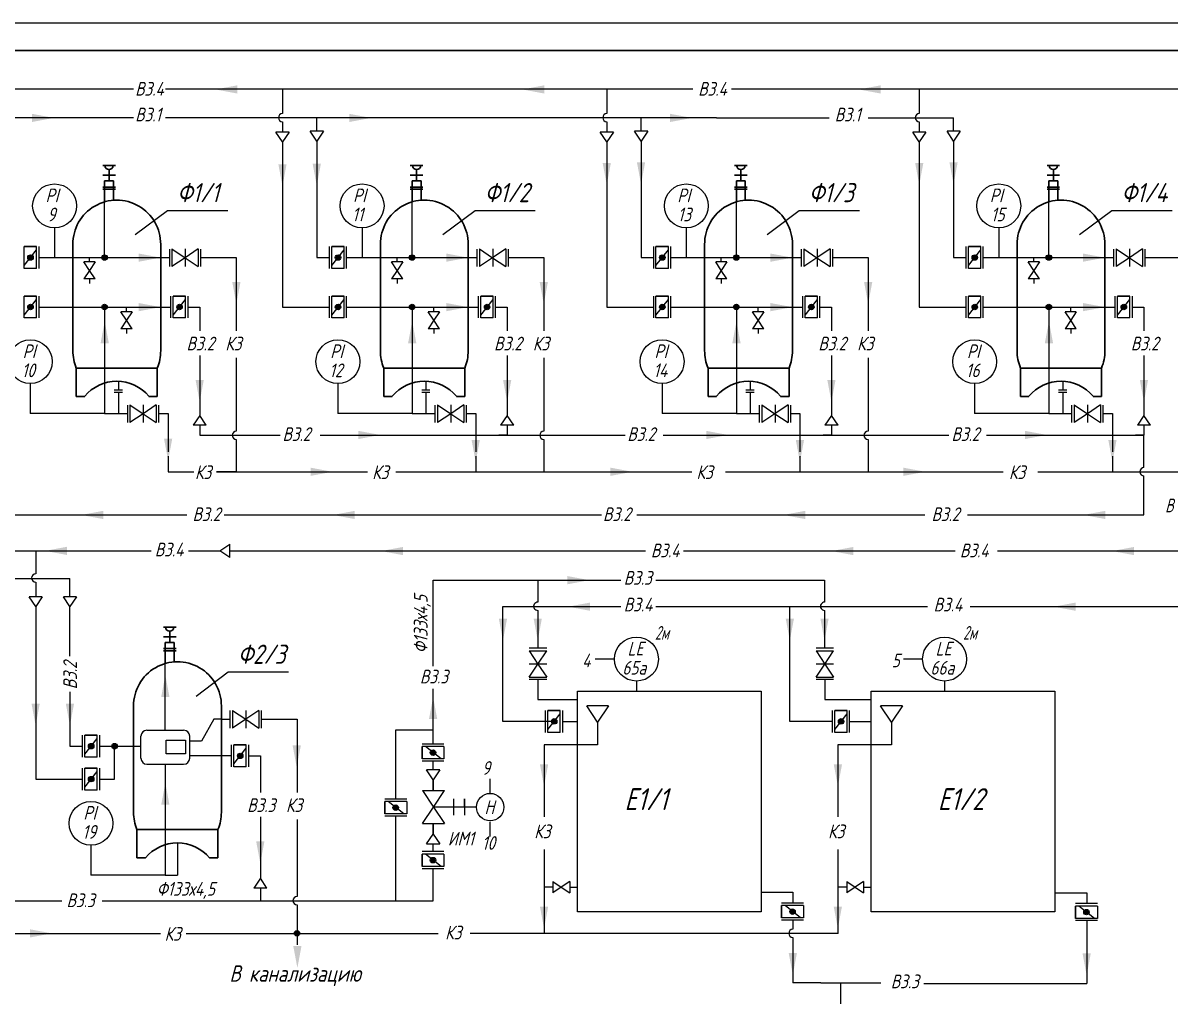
# Model space of a CAD drawing. Header units: millimetres. Extents: x 2 to 738, y -2285 to 308.
# Drawn here: x 174.3 to 383.4, y 130.1 to 307.5 of the extents above; entities that cross this region are included whole.
import ezdxf

# ---------------------------------------------------------------- set-up
doc = ezdxf.new("R2010")
doc.units = ezdxf.units.MM
doc.layers.add('MAIN', color=7, linetype='Continuous', lineweight=50)
doc.layers.add('тонкие', color=7, linetype='Continuous', lineweight=20)
doc.styles.add('GOST тип А', font='GOST_A.TTF', dxfattribs={"oblique": 15})
doc.styles.get("Standard").update_dxf_attribs({"font": 'GOST_A.TTF', "oblique": 15})

msp = doc.modelspace()

# ---------------------------------------------------------------- hatches: boundary and pattern name
at = {"lineweight": -3}
h = msp.add_hatch(color=7, dxfattribs=at)
edge = h.paths.add_edge_path()
edge.add_arc((175.71, 264.74), 0.5, 0, 360)
h = msp.add_hatch(color=7, dxfattribs=at)
edge = h.paths.add_edge_path()
edge.add_arc((189.21, 264.73), 0.5, 0, 360)
h = msp.add_hatch(color=7, dxfattribs=at)
edge = h.paths.add_edge_path()
edge.add_arc((231.77, 264.74), 0.5, 0, 360)
h = msp.add_hatch(color=7, dxfattribs=at)
edge = h.paths.add_edge_path()
edge.add_arc((245.27, 264.73), 0.5, 0, 360)
h = msp.add_hatch(color=7, dxfattribs=at)
edge = h.paths.add_edge_path()
edge.add_arc((290.87, 264.74), 0.5, 0, 360)
h = msp.add_hatch(color=7, dxfattribs=at)
edge = h.paths.add_edge_path()
edge.add_arc((304.37, 264.73), 0.5, 0, 360)
h = msp.add_hatch(color=7, dxfattribs=at)
edge = h.paths.add_edge_path()
edge.add_arc((347.83, 264.74), 0.5, 0, 360)
h = msp.add_hatch(color=7, dxfattribs=at)
edge = h.paths.add_edge_path()
edge.add_arc((361.33, 264.73), 0.5, 0, 360)
h = msp.add_hatch(color=7, dxfattribs=at)
edge = h.paths.add_edge_path()
edge.add_arc((175.71, 255.72), 0.5, 0, 360)
h = msp.add_hatch(color=7, dxfattribs=at)
edge = h.paths.add_edge_path()
edge.add_arc((189.21, 255.72), 0.5, 0, 360)
h = msp.add_hatch(color=7, dxfattribs=at)
edge = h.paths.add_edge_path()
edge.add_arc((202.88, 255.72), 0.5, 0, 360)
h = msp.add_hatch(color=7, dxfattribs=at)
edge = h.paths.add_edge_path()
edge.add_arc((231.77, 255.72), 0.5, 0, 360)
h = msp.add_hatch(color=7, dxfattribs=at)
edge = h.paths.add_edge_path()
edge.add_arc((245.27, 255.72), 0.5, 0, 360)
h = msp.add_hatch(color=7, dxfattribs=at)
edge = h.paths.add_edge_path()
edge.add_arc((258.94, 255.72), 0.5, 0, 360)
h = msp.add_hatch(color=7, dxfattribs=at)
edge = h.paths.add_edge_path()
edge.add_arc((290.87, 255.72), 0.5, 0, 360)
h = msp.add_hatch(color=7, dxfattribs=at)
edge = h.paths.add_edge_path()
edge.add_arc((304.37, 255.72), 0.5, 0, 360)
h = msp.add_hatch(color=7, dxfattribs=at)
edge = h.paths.add_edge_path()
edge.add_arc((318.04, 255.72), 0.5, 0, 360)
h = msp.add_hatch(color=7, dxfattribs=at)
edge = h.paths.add_edge_path()
edge.add_arc((347.83, 255.72), 0.5, 0, 360)
h = msp.add_hatch(color=7, dxfattribs=at)
edge = h.paths.add_edge_path()
edge.add_arc((361.33, 255.72), 0.5, 0, 360)
h = msp.add_hatch(color=7, dxfattribs=at)
edge = h.paths.add_edge_path()
edge.add_arc((375, 255.72), 0.5, 0, 360)
h = msp.add_hatch(color=7, dxfattribs=at)
edge = h.paths.add_edge_path()
edge.add_arc((271.18, 180.19), 0.5, 0, 360)
h = msp.add_hatch(color=7, dxfattribs=at)
edge = h.paths.add_edge_path()
edge.add_arc((323.47, 180.19), 0.5, 0, 360)
h = msp.add_hatch(color=7, dxfattribs=at)
edge = h.paths.add_edge_path()
edge.add_arc((186.77, 175.68), 0.5, 0, 360)
h = msp.add_hatch(color=7, dxfattribs=at)
edge = h.paths.add_edge_path()
edge.add_arc((191.03, 175.68), 0.5, 0, 360)
h = msp.add_hatch(color=7, dxfattribs=at)
edge = h.paths.add_edge_path()
edge.add_arc((213.94, 173.9), 0.5, 0, 360)
h = msp.add_hatch(color=7, dxfattribs=at)
edge = h.paths.add_edge_path()
edge.add_arc((249.08, 174.5), 0.5, 0, 360)
h = msp.add_hatch(color=7, dxfattribs=at)
edge = h.paths.add_edge_path()
edge.add_arc((186.77, 169.67), 0.5, 0, 360)
h = msp.add_hatch(color=7, dxfattribs=at)
edge = h.paths.add_edge_path()
edge.add_arc((242.28, 164.47), 0.5, 0, 360)
h = msp.add_hatch(color=7, dxfattribs=at)
edge = h.paths.add_edge_path()
edge.add_arc((249.08, 154.9), 0.5, 0, 360)
h = msp.add_hatch(color=7, dxfattribs=at)
edge = h.paths.add_edge_path()
edge.add_arc((314.62, 145.51), 0.5, 0, 360)
h = msp.add_hatch(color=7, dxfattribs=at)
edge = h.paths.add_edge_path()
edge.add_arc((314.62, 145.51), 0.5, 0, 360)
h = msp.add_hatch(color=7, dxfattribs=at)
edge = h.paths.add_edge_path()
edge.add_arc((368.18, 145.43), 0.5, 0, 360)
h = msp.add_hatch(color=7, dxfattribs=at)
edge = h.paths.add_edge_path()
edge.add_arc((368.18, 145.43), 0.5, 0, 360)
h = msp.add_hatch(color=7, dxfattribs=at)
edge = h.paths.add_edge_path()
edge.add_arc((224.29, 141.55), 0.5, 0, 360)
at = {"layer": 'тонкие', "linetype": 'Continuous', "lineweight": 30}
for points in [[(213.42, 296.13), (213.42, 294.63), (209.42, 295.38)], [(213.42, 296.13), (213.42, 294.63), (209.42, 295.38)], [(269.36, 296.13), (269.36, 294.63), (265.36, 295.38)], [(269.36, 296.13), (269.36, 294.63), (265.36, 295.38)], [(330.69, 296.13), (330.69, 294.63), (326.69, 295.38)], [(330.69, 296.13), (330.69, 294.63), (326.69, 295.38)], [(175.97, 290.94), (175.97, 289.44), (179.97, 290.19)], [(175.97, 290.94), (175.97, 289.44), (179.97, 290.19)], [(233.8, 290.94), (233.8, 289.44), (237.8, 290.19)], [(233.8, 290.94), (233.8, 289.44), (237.8, 290.19)], [(292.29, 290.94), (292.29, 289.44), (296.29, 290.19)], [(292.29, 290.94), (292.29, 289.44), (296.29, 290.19)], [(220.89, 281.75), (222.39, 281.75), (221.64, 277.75)], [(227.14, 281.83), (228.64, 281.83), (227.89, 277.83)], [(280, 281.99), (281.5, 281.99), (280.75, 277.99)], [(286.25, 282.1), (287.75, 282.1), (287, 278.1)], [(336.96, 281.99), (338.46, 281.99), (337.71, 277.99)], [(343.21, 282.1), (344.71, 282.1), (343.96, 278.1)], [(195.43, 265.47), (195.43, 263.97), (199.43, 264.72)], [(195.43, 265.47), (195.43, 263.97), (199.43, 264.72)], [(251.49, 265.47), (251.49, 263.97), (255.49, 264.72)], [(251.49, 265.47), (251.49, 263.97), (255.49, 264.72)], [(310.59, 265.47), (310.59, 263.97), (314.59, 264.72)], [(310.59, 265.47), (310.59, 263.97), (314.59, 264.72)], [(367.55, 265.47), (367.55, 263.97), (371.55, 264.72)], [(367.55, 265.47), (367.55, 263.97), (371.55, 264.72)], [(212.49, 260.29), (213.99, 260.29), (213.24, 256.29)], [(268.52, 260.29), (270.02, 260.29), (269.27, 256.29)], [(327.65, 260.29), (329.15, 260.29), (328.4, 256.29)], [(195.43, 256.45), (195.43, 254.95), (199.43, 255.7)], [(195.43, 256.45), (195.43, 254.95), (199.43, 255.7)], [(251.49, 256.45), (251.49, 254.95), (255.49, 255.7)], [(251.49, 256.45), (251.49, 254.95), (255.49, 255.7)], [(310.59, 256.45), (310.59, 254.95), (314.59, 255.7)], [(310.59, 256.45), (310.59, 254.95), (314.59, 255.7)], [(367.55, 256.45), (367.55, 254.95), (371.55, 255.7)], [(367.55, 256.45), (367.55, 254.95), (371.55, 255.7)], [(188.49, 249.13), (189.99, 249.13), (189.24, 253.13)], [(244.54, 249.13), (246.04, 249.13), (245.29, 253.13)], [(303.64, 249.13), (305.14, 249.13), (304.39, 253.13)], [(360.6, 249.13), (362.1, 249.13), (361.35, 253.13)], [(205.8, 242.44), (207.3, 242.44), (206.55, 238.44)], [(261.85, 242.44), (263.35, 242.44), (262.6, 238.44)], [(320.95, 242.44), (322.45, 242.44), (321.7, 238.44)], [(377.91, 242.44), (379.41, 242.44), (378.66, 238.44)], [(235.46, 233.15), (235.46, 231.65), (239.46, 232.4)], [(235.46, 233.15), (235.46, 231.65), (239.46, 232.4)], [(298.88, 233.15), (298.88, 231.65), (302.88, 232.4)], [(298.88, 233.15), (298.88, 231.65), (302.88, 232.4)], [(356.98, 233.15), (356.98, 231.65), (360.98, 232.4)], [(356.98, 233.15), (356.98, 231.65), (360.98, 232.4)], [(200.05, 231.73), (201.55, 231.73), (200.8, 227.73)], [(256.11, 231.48), (257.61, 231.48), (256.86, 227.48)], [(315.21, 231.48), (316.71, 231.48), (315.96, 227.48)], [(372.17, 231.48), (373.67, 231.48), (372.92, 227.48)], [(226.76, 226.44), (226.76, 224.94), (230.76, 225.69)], [(226.76, 226.44), (226.76, 224.94), (230.76, 225.69)], [(281.43, 226.44), (281.43, 224.94), (285.43, 225.69)], [(281.43, 226.44), (281.43, 224.94), (285.43, 225.69)], [(334.81, 226.44), (334.81, 224.94), (338.81, 225.69)], [(334.81, 226.44), (334.81, 224.94), (338.81, 225.69)], [(188.97, 218.57), (188.97, 217.07), (184.97, 217.82)], [(188.97, 218.57), (188.97, 217.07), (184.97, 217.82)], [(234.83, 218.57), (234.83, 217.07), (230.83, 217.82)], [(234.83, 218.57), (234.83, 217.07), (230.83, 217.82)], [(316.92, 218.57), (316.92, 217.07), (312.92, 217.82)], [(316.92, 218.57), (316.92, 217.07), (312.92, 217.82)], [(371.63, 218.57), (371.63, 217.07), (367.63, 217.82)], [(371.63, 218.57), (371.63, 217.07), (367.63, 217.82)], [(182.37, 212.02), (182.37, 210.52), (178.37, 211.27)], [(182.37, 212.02), (182.37, 210.52), (178.37, 211.27)], [(243.63, 211.99), (243.63, 210.49), (239.63, 211.24)], [(243.63, 211.99), (243.63, 210.49), (239.63, 211.24)], [(325.72, 211.99), (325.72, 210.49), (321.72, 211.24)], [(325.72, 211.99), (325.72, 210.49), (321.72, 211.24)], [(376.87, 211.99), (376.87, 210.49), (372.87, 211.24)], [(376.87, 211.99), (376.87, 210.49), (372.87, 211.24)], [(273.58, 206.68), (273.58, 205.18), (277.58, 205.93)], [(273.58, 206.68), (273.58, 205.18), (277.58, 205.93)], [(277.71, 201.85), (277.71, 200.35), (273.71, 201.1)], [(277.71, 201.85), (277.71, 200.35), (273.71, 201.1)], [(366.22, 201.85), (366.22, 200.35), (362.22, 201.1)], [(366.22, 201.85), (366.22, 200.35), (362.22, 201.1)], [(261.08, 198.93), (262.58, 198.93), (261.83, 194.93)], [(267.42, 198.93), (268.92, 198.93), (268.17, 194.93)], [(313.37, 198.93), (314.87, 198.93), (314.12, 194.93)], [(319.69, 198.93), (321.19, 198.93), (320.44, 194.93)], [(199.54, 184.64), (201.04, 184.64), (200.29, 188.64)], [(248.35, 180.63), (249.85, 180.63), (249.1, 184.63)], [(175.9, 183.43), (177.4, 183.43), (176.65, 179.43)], [(182.15, 183.43), (183.65, 183.43), (182.9, 179.43)], [(223.49, 175.81), (224.99, 175.81), (224.24, 171.81)], [(268.57, 172.34), (270.07, 172.34), (269.32, 168.34)], [(322.13, 172.34), (323.63, 172.34), (322.88, 168.34)], [(199.54, 164.99), (201.04, 164.99), (200.29, 168.99)], [(216.85, 158.3), (218.35, 158.3), (217.6, 154.3)], [(268.57, 146.43), (270.07, 146.43), (269.32, 142.43)], [(322.12, 146.43), (323.62, 146.43), (322.87, 142.43)], [(175.6, 142.3), (175.6, 140.8), (179.6, 141.55)], [(175.6, 142.3), (175.6, 140.8), (179.6, 141.55)], [(223.61, 139.25), (225.11, 139.25), (224.36, 135.25)], [(313.91, 137.98), (315.41, 137.98), (314.66, 133.98)], [(313.91, 137.98), (315.41, 137.98), (314.66, 133.98)], [(367.47, 137.9), (368.97, 137.9), (368.22, 133.9)], [(367.47, 137.9), (368.97, 137.9), (368.22, 133.9)]]:
    msp.add_hatch(color=7, dxfattribs=at).paths.add_polyline_path(points)

# ---------------------------------------------------------------- linework, layer by layer
at = {"color": 7}
for p, q in [((1.75, 307.5), (622.42, 307.5)), ((194.51, 295.41), (165.6, 295.41)), ((296.42, 295.41), (200.31, 295.41)), ((221.65, 295.41), (221.65, 290.98)), ((280.76, 295.41), (280.76, 290.98)), ((419.19, 295.41), (303.51, 295.41)), ((337.72, 295.41), (337.72, 290.98)), ((194.51, 290.23), (171.9, 290.23)), ((300.76, 290.23), (200.31, 290.23)), ((221.65, 289.48), (221.65, 287.62)), ((227.85, 290.23), (227.85, 287.75)), ((280.76, 289.48), (280.76, 287.62)), ((287.01, 287.75), (287.01, 290.23)), ((300.76, 290.23), (321.3, 290.23)), ((328.4, 290.23), (343.97, 290.23)), ((337.72, 289.48), (337.72, 287.62)), ((343.97, 287.75), (343.97, 290.23)), ((221.65, 285.82), (221.65, 255.72)), ((227.9, 285.95), (227.9, 264.73)), ((280.76, 285.82), (280.76, 255.72)), ((287.01, 285.95), (287.01, 264.73)), ((337.72, 285.82), (337.72, 255.72)), ((343.97, 285.95), (343.97, 264.73)), ((189.21, 264.73), (189.21, 278.71)), ((245.27, 264.73), (245.27, 278.71)), ((304.37, 264.73), (304.37, 278.71)), ((361.33, 264.73), (361.33, 278.71)), ((194.82, 268.95), (200.68, 273.34)), ((200.68, 273.34), (211.67, 273.34)), ((250.88, 268.95), (256.74, 273.34)), ((256.74, 273.34), (267.72, 273.34)), ((309.98, 268.95), (315.84, 273.34)), ((315.84, 273.34), (326.82, 273.34)), ((366.94, 268.95), (372.8, 273.34)), ((372.8, 273.34), (383.79, 273.34)), ((180.09, 266.98), (180.09, 264.73)), ((183.44, 264.73), (183.44, 267.14)), ((236.15, 266.98), (236.15, 264.73)), ((239.49, 264.73), (239.49, 267.14)), ((295.25, 266.98), (295.25, 264.73)), ((298.59, 264.73), (298.59, 267.14)), ((352.21, 266.98), (352.21, 264.73)), ((355.56, 264.73), (355.56, 267.14)), ((177.27, 264.73), (183.44, 264.73)), ((183.44, 264.73), (201.08, 264.73)), ((186.48, 263.93), (186.48, 264.73)), ((206.77, 264.73), (208.46, 264.73)), ((208.46, 264.73), (213.23, 264.73)), ((213.23, 264.73), (213.23, 251.39)), ((227.9, 264.73), (230.21, 264.73)), ((233.32, 264.73), (239.49, 264.73)), ((239.49, 264.73), (257.13, 264.73)), ((242.53, 263.93), (242.53, 264.73)), ((262.83, 264.73), (264.52, 264.73)), ((264.52, 264.73), (269.28, 264.73)), ((269.28, 264.73), (269.28, 251.39)), ((287.01, 264.73), (289.31, 264.73)), ((292.42, 264.73), (298.59, 264.73)), ((298.59, 264.73), (316.23, 264.73)), ((301.63, 263.93), (301.63, 264.73)), ((321.93, 264.73), (323.62, 264.73)), ((323.62, 264.73), (328.38, 264.73)), ((328.38, 264.73), (328.38, 251.39)), ((343.97, 264.73), (346.27, 264.73)), ((349.38, 264.73), (355.56, 264.73)), ((355.56, 264.73), (373.19, 264.73)), ((358.6, 263.93), (358.6, 264.73)), ((378.89, 264.73), (380.58, 264.73)), ((380.58, 264.73), (391.03, 264.73)), ((186.48, 260.85), (186.48, 259.99)), ((242.53, 260.85), (242.53, 259.99)), ((301.63, 260.85), (301.63, 259.99)), ((358.6, 260.85), (358.6, 259.99)), ((177.27, 255.72), (183.44, 255.72)), ((183.44, 255.72), (201.32, 255.72)), ((189.21, 255.72), (189.21, 236.3)), ((193.19, 254.84), (193.19, 255.7)), ((204.44, 255.72), (206.55, 255.72)), ((206.55, 255.72), (206.55, 251.39)), ((221.65, 255.72), (230.21, 255.72)), ((233.32, 255.72), (239.49, 255.72)), ((239.49, 255.72), (257.37, 255.72)), ((245.27, 255.72), (245.27, 236.3)), ((249.25, 254.84), (249.25, 255.7)), ((260.49, 255.72), (262.61, 255.72)), ((262.61, 255.72), (262.61, 251.39)), ((280.76, 255.72), (289.31, 255.72)), ((292.42, 255.72), (298.59, 255.72)), ((298.59, 255.72), (316.48, 255.72)), ((304.37, 255.72), (304.37, 236.3)), ((308.35, 254.84), (308.35, 255.7)), ((319.59, 255.72), (321.71, 255.72)), ((321.71, 255.72), (321.71, 251.39)), ((337.72, 255.72), (346.27, 255.72)), ((349.38, 255.72), (355.56, 255.72)), ((355.56, 255.72), (373.44, 255.72)), ((361.33, 255.72), (361.33, 236.3)), ((365.31, 254.84), (365.31, 255.7)), ((376.55, 255.72), (378.67, 255.72)), ((378.67, 255.72), (378.67, 251.39)), ((193.19, 251.77), (193.19, 250.91)), ((249.25, 251.77), (249.25, 250.91)), ((308.35, 251.77), (308.35, 250.91)), ((365.31, 251.77), (365.31, 250.91)), ((206.55, 246.91), (206.55, 235.96)), ((262.61, 246.91), (262.61, 235.96)), ((321.71, 246.91), (321.71, 235.96)), ((378.67, 246.91), (378.67, 235.96)), ((213.23, 246.47), (213.23, 233.09)), ((269.28, 246.47), (269.28, 233.09)), ((328.38, 246.47), (328.38, 233.09)), ((175.68, 241.76), (175.68, 236.3)), ((190.96, 240.64), (192.48, 240.64)), ((191.75, 242.17), (191.75, 240.64)), ((231.74, 241.76), (231.74, 236.3)), ((247.02, 240.64), (248.53, 240.64)), ((247.8, 242.17), (247.8, 240.64)), ((290.84, 241.76), (290.84, 236.3)), ((306.12, 240.64), (307.63, 240.64)), ((306.9, 242.17), (306.9, 240.64)), ((347.8, 241.76), (347.8, 236.3)), ((363.08, 240.64), (364.59, 240.64)), ((363.86, 242.17), (363.86, 240.64)), ((190.96, 240.19), (192.48, 240.19)), ((191.75, 240.19), (191.75, 236.3)), ((247.02, 240.19), (248.53, 240.19)), ((247.8, 240.19), (247.8, 236.3)), ((306.12, 240.19), (307.63, 240.19)), ((306.9, 240.19), (306.9, 236.3)), ((363.08, 240.19), (364.59, 240.19)), ((363.86, 240.19), (363.86, 236.3)), ((189.21, 236.3), (175.68, 236.3)), ((189.21, 236.3), (193.43, 236.3)), ((199.12, 236.3), (200.81, 236.3)), ((200.81, 236.3), (200.81, 229.33)), ((245.27, 236.3), (231.74, 236.3)), ((245.27, 236.3), (249.48, 236.3)), ((255.18, 236.3), (256.87, 236.3)), ((256.87, 236.3), (256.87, 229.33)), ((304.37, 236.3), (290.84, 236.3)), ((304.37, 236.3), (308.58, 236.3)), ((314.28, 236.3), (315.97, 236.3)), ((315.97, 236.3), (315.97, 229.33)), ((361.33, 236.3), (347.8, 236.3)), ((361.33, 236.3), (365.54, 236.3)), ((371.24, 236.3), (372.93, 236.3)), ((372.93, 236.3), (372.93, 229.33)), ((206.55, 234.16), (206.55, 232.38)), ((206.55, 232.38), (221.21, 232.38)), ((228.53, 232.38), (284.13, 232.38)), ((228.53, 232.38), (239.5, 232.38)), ((262.61, 232.38), (261.08, 232.38)), ((262.61, 234.16), (262.61, 232.38)), ((291.05, 232.38), (343.12, 232.38)), ((321.71, 232.38), (320.18, 232.38)), ((321.71, 234.16), (321.71, 232.38)), ((349.98, 232.38), (378.67, 232.38)), ((378.67, 232.38), (377.14, 232.38)), ((378.67, 234.16), (378.67, 232.38)), ((378.67, 226.44), (378.67, 232.38)), ((213.23, 231.59), (213.23, 229.33)), ((269.28, 231.59), (269.28, 229.33)), ((328.38, 231.59), (328.38, 229.33)), ((200.81, 228.53), (200.81, 225.69)), ((200.81, 228.53), (200.81, 228.36)), ((213.23, 229.32), (213.23, 225.69)), ((256.87, 228.53), (256.87, 225.69)), ((269.28, 229.32), (269.28, 225.69)), ((315.97, 228.53), (315.97, 225.69)), ((328.38, 229.32), (328.38, 225.69)), ((372.93, 228.53), (372.93, 225.69)), ((200.81, 225.69), (205.49, 225.69)), ((213.23, 225.69), (209.62, 225.69)), ((209.62, 225.69), (237.15, 225.69)), ((242.31, 225.69), (296.23, 225.69)), ((302.4, 225.69), (353.01, 225.69)), ((359.31, 225.69), (391.03, 225.69)), ((369.66, 225.69), (377.6, 225.69)), ((378.67, 217.82), (378.67, 224.94)), ((152.23, 217.82), (204.23, 217.82)), ((211.04, 217.82), (279.81, 217.82)), ((286.22, 217.82), (338.73, 217.82)), ((346.48, 217.82), (378.67, 217.82)), ((152.23, 211.27), (197.73, 211.27)), ((176.66, 211.27), (176.66, 207.08)), ((204.54, 211.27), (208.56, 211.27)), ((208.56, 211.27), (210.23, 211.27)), ((212.03, 211.27), (287.81, 211.27)), ((294.72, 211.27), (344.23, 211.27)), ((336.98, 211.27), (344.25, 211.27)), ((352, 211.27), (419.19, 211.27)), ((151.95, 206.23), (182.91, 206.23)), ((176.66, 205.58), (176.66, 202.91)), ((182.91, 202.99), (182.91, 206.23)), ((249.1, 198.24), (249.1, 205.94)), ((249.1, 205.94), (265.46, 205.94)), ((264.2, 205.94), (268.17, 205.94)), ((268.17, 205.94), (268.17, 201.92)), ((268.17, 205.94), (283.31, 205.94)), ((289.72, 205.94), (320.46, 205.94)), ((320.46, 205.94), (320.46, 201.92)), ((176.66, 201.11), (176.66, 169.67)), ((182.91, 192.06), (182.91, 201.11)), ((261.83, 180.19), (261.83, 201.14)), ((261.83, 201.14), (283.31, 201.14)), ((289.67, 201.14), (339.23, 201.14)), ((314.12, 180.19), (314.12, 201.14)), ((346.98, 201.14), (386.43, 201.14)), ((268.17, 200.42), (268.17, 193.52)), ((320.46, 200.42), (320.46, 193.52)), ((249.1, 190.27), (249.1, 198.24)), ((200.27, 178.65), (200.27, 194.57)), ((282.17, 191.54), (278.66, 191.54)), ((338.32, 191.54), (334.81, 191.54)), ((205.88, 184.81), (211.74, 189.2)), ((211.74, 189.2), (222.73, 189.2)), ((249.1, 176.05), (249.1, 186.12)), ((268.21, 187.83), (268.21, 184.2)), ((286.17, 187.54), (286.17, 185.69)), ((320.5, 187.83), (320.5, 184.2)), ((342.32, 187.54), (342.32, 185.69)), ((182.91, 185.59), (182.91, 175.68)), ((268.21, 184.2), (275.39, 184.2)), ((320.5, 184.2), (328.95, 184.2)), ((209.15, 180.6), (206.89, 176.6)), ((210.5, 180.6), (209.15, 180.6)), ((210.5, 180.6), (212.13, 180.6)), ((217.83, 180.6), (219.52, 180.6)), ((219.52, 180.6), (224.29, 180.6)), ((224.29, 180.6), (224.29, 167.25)), ((271.18, 180.19), (261.83, 180.19)), ((272.73, 180.19), (275.39, 180.19)), ((279.09, 180.03), (279.09, 175.94)), ((321.9, 180.19), (314.12, 180.19)), ((325.02, 180.19), (328.95, 180.19)), ((332.65, 180.03), (332.65, 175.94)), ((196.94, 178.58), (203.63, 178.58)), ((242.3, 166.03), (242.3, 178.64)), ((242.3, 178.64), (249.1, 178.64)), ((182.91, 175.68), (185.21, 175.68)), ((188.33, 175.68), (195.84, 175.68)), ((191.03, 169.67), (191.03, 175.68)), ((195.84, 173.49), (195.84, 177.48)), ((204.73, 173.49), (204.73, 177.48)), ((206.89, 176.6), (204.73, 176.6)), ((279.09, 175.94), (269.33, 175.94)), ((269.33, 175.94), (269.33, 162.79)), ((332.65, 175.94), (322.88, 175.94)), ((322.88, 175.94), (322.88, 162.79)), ((212.38, 173.9), (204.73, 173.9)), ((215.49, 173.9), (217.61, 173.9)), ((217.61, 173.9), (217.61, 167.25)), ((196.94, 172.39), (203.63, 172.39)), ((200.27, 172.4), (200.27, 152.17)), ((249.1, 171.34), (249.1, 172.94)), ((176.66, 169.67), (185.21, 169.67)), ((188.33, 169.67), (191.03, 169.67)), ((249.1, 169.55), (249.1, 167.57)), ((249.1, 167.57), (249.1, 169.55)), ((217.61, 162.77), (217.61, 151.62)), ((224.29, 162.33), (224.29, 148.26)), ((242.3, 147.5), (242.3, 162.91)), ((249.1, 161.57), (249.1, 159.64)), ((249.1, 159.64), (249.1, 161.57)), ((186.74, 157.62), (186.74, 152.17)), ((202.5, 158.03), (202.5, 152.17)), ((249.1, 156.46), (249.1, 157.85)), ((269.33, 156.83), (269.33, 141.55)), ((322.88, 156.83), (322.88, 141.55)), ((249.1, 147.5), (249.1, 153.34)), ((200.27, 152.17), (186.74, 152.17)), ((200.27, 152.17), (202.5, 152.17)), ((217.61, 149.82), (217.61, 147.5)), ((270.93, 149.96), (269.33, 149.96)), ((274, 149.96), (275.39, 149.96)), ((308.89, 149.04), (314.68, 149.04)), ((314.68, 149.04), (314.68, 147.07)), ((314.68, 149.04), (314.68, 147.07)), ((324.48, 149.96), (322.88, 149.96)), ((327.56, 149.96), (328.95, 149.96)), ((362.45, 148.96), (368.24, 148.96)), ((368.24, 148.96), (368.24, 146.98)), ((368.24, 148.96), (368.24, 146.98)), ((125.88, 147.5), (181.43, 147.5)), ((188.75, 147.5), (249.1, 147.5)), ((224.29, 146.76), (224.29, 139.44)), ((314.68, 143.95), (314.68, 142.31)), ((314.68, 143.95), (314.68, 142.31)), ((368.24, 143.87), (368.24, 132.43)), ((368.24, 143.87), (368.24, 134.44)), ((140.55, 141.55), (199.41, 141.55)), ((204.1, 141.55), (224.29, 141.55)), ((224.29, 141.55), (250.05, 141.55)), ((322.91, 141.55), (255.83, 141.55)), ((314.68, 140.81), (314.68, 132.51)), ((314.68, 140.81), (314.68, 134.53)), ((319.78, 132.51), (314.68, 132.51)), ((319.78, 132.51), (330.73, 132.51)), ((338.53, 132.43), (368.24, 132.43))]:
    msp.add_line(p, q, dxfattribs=at)
at = {"color": 7, "lineweight": 30}
for p, q in [((21.75, 302.5), (617.19, 302.5)), ((188.89, 281.5), (191.18, 281.5)), ((190.03, 280.76), (190.03, 278.71)), ((244.94, 281.5), (247.23, 281.5)), ((246.09, 280.76), (246.09, 278.71)), ((304.04, 281.5), (306.33, 281.5)), ((305.19, 280.76), (305.19, 278.71)), ((361.01, 281.5), (363.3, 281.5)), ((362.15, 280.76), (362.15, 278.71)), ((188.89, 279.77), (191.18, 279.77)), ((189.21, 278.71), (190.84, 278.71)), ((189.21, 278.71), (189.21, 274.89)), ((190.84, 278.71), (190.84, 275.18)), ((244.94, 279.77), (247.23, 279.77)), ((245.27, 278.71), (246.9, 278.71)), ((245.27, 278.71), (245.27, 274.89)), ((246.9, 278.71), (246.9, 275.18)), ((304.04, 279.77), (306.33, 279.77)), ((304.37, 278.71), (306, 278.71)), ((304.37, 278.71), (304.37, 274.89)), ((306, 278.71), (306, 275.18)), ((361.01, 279.77), (363.3, 279.77)), ((361.33, 278.71), (362.96, 278.71)), ((361.33, 278.71), (361.33, 274.89)), ((362.96, 278.71), (362.96, 275.18)), ((188.89, 277.59), (191.18, 277.59)), ((188.89, 277.18), (191.18, 277.18)), ((244.94, 277.59), (247.23, 277.59)), ((244.94, 277.18), (247.23, 277.18)), ((304.04, 277.59), (306.33, 277.59)), ((304.04, 277.18), (306.33, 277.18)), ((361.01, 277.59), (363.3, 277.59)), ((361.01, 277.18), (363.3, 277.18)), ((183.44, 247.75), (183.44, 267.14)), ((199.44, 247.75), (199.44, 267.14)), ((239.49, 247.75), (239.49, 267.14)), ((255.49, 247.75), (255.49, 267.14)), ((298.59, 247.75), (298.59, 267.14)), ((314.59, 247.75), (314.59, 267.14)), ((355.56, 247.75), (355.56, 267.14)), ((371.55, 247.75), (371.55, 267.14)), ((184.06, 244.6), (198.82, 244.6)), ((184.06, 244.6), (184.06, 239.44)), ((198.82, 244.6), (198.82, 239.44)), ((240.11, 244.6), (254.87, 244.6)), ((240.11, 244.6), (240.11, 239.44)), ((254.87, 244.6), (254.87, 239.44)), ((299.21, 244.6), (313.97, 244.6)), ((299.21, 244.6), (299.21, 239.44)), ((313.97, 244.6), (313.97, 239.44)), ((356.17, 244.6), (370.94, 244.6)), ((356.17, 244.6), (356.17, 239.44)), ((370.94, 244.6), (370.94, 239.44)), ((184.06, 239.44), (185.59, 239.44)), ((198.82, 239.44), (197.29, 239.44)), ((240.11, 239.44), (241.64, 239.44)), ((254.87, 239.44), (253.34, 239.44)), ((299.21, 239.44), (300.74, 239.44)), ((313.97, 239.44), (312.44, 239.44)), ((356.17, 239.44), (357.71, 239.44)), ((370.94, 239.44), (369.4, 239.44)), ((199.95, 197.36), (202.24, 197.36)), ((201.09, 196.62), (201.09, 194.57)), ((199.95, 195.63), (202.24, 195.63)), ((200.27, 194.57), (201.9, 194.57)), ((200.27, 194.57), (200.27, 190.75)), ((201.9, 194.57), (201.9, 191.04)), ((199.95, 193.45), (202.24, 193.45)), ((199.95, 193.04), (202.24, 193.04)), ((194.5, 163.61), (194.5, 183.01)), ((210.5, 163.61), (210.5, 183.01)), ((195.12, 160.46), (209.88, 160.46)), ((195.12, 160.46), (195.12, 155.3)), ((209.88, 160.46), (209.88, 155.3)), ((195.12, 155.3), (196.65, 155.3)), ((209.88, 155.3), (208.35, 155.3))]:
    msp.add_line(p, q, dxfattribs=at)
at = {"color": 7, "lineweight": -3}
for p, q in [((222.85, 287.62), (220.45, 287.62)), ((221.65, 285.82), (220.45, 287.62)), ((222.85, 287.62), (220.45, 287.62)), ((221.65, 285.82), (220.45, 287.62)), ((222.85, 287.62), (221.65, 285.82)), ((229.1, 287.75), (226.7, 287.75)), ((227.9, 285.95), (226.7, 287.75)), ((229.1, 287.75), (227.9, 285.95)), ((281.96, 287.62), (279.56, 287.62)), ((280.76, 285.82), (279.56, 287.62)), ((281.96, 287.62), (280.76, 285.82)), ((288.21, 287.75), (285.81, 287.75)), ((287.01, 285.95), (285.81, 287.75)), ((288.21, 287.75), (287.01, 285.95)), ((338.92, 287.62), (336.52, 287.62)), ((337.72, 285.82), (336.52, 287.62)), ((338.92, 287.62), (337.72, 285.82)), ((345.17, 287.75), (342.77, 287.75)), ((343.97, 285.95), (342.77, 287.75)), ((345.17, 287.75), (343.97, 285.95)), ((180.09, 270.16), (180.09, 266.98)), ((236.15, 270.16), (236.15, 266.98)), ((295.25, 270.16), (295.25, 266.98)), ((352.21, 270.16), (352.21, 266.98)), ((174.57, 262.73), (174.57, 266.73)), ((176.82, 266.73), (174.57, 266.73)), ((174.57, 266.73), (176.82, 266.73)), ((174.57, 263.28), (176.82, 266.12)), ((176.82, 266.73), (175.53, 266.73)), ((176.82, 262.73), (176.82, 266.73)), ((177.27, 262.73), (177.27, 266.73)), ((201.08, 263.11), (201.08, 266.29)), ((201.49, 266.31), (201.49, 263.11)), ((201.49, 266.31), (203.89, 264.71)), ((206.29, 266.31), (203.89, 264.71)), ((203.92, 266.31), (203.92, 263.11)), ((206.29, 266.31), (206.29, 263.11)), ((206.77, 263.11), (206.77, 266.29)), ((230.21, 262.73), (230.21, 266.73)), ((230.62, 262.73), (230.62, 266.73)), ((232.88, 266.73), (230.62, 266.73)), ((230.62, 266.73), (232.88, 266.73)), ((230.62, 263.28), (232.88, 266.12)), ((232.88, 266.73), (231.58, 266.73)), ((232.88, 262.73), (232.88, 266.73)), ((233.32, 262.73), (233.32, 266.73)), ((257.13, 263.11), (257.13, 266.29)), ((257.55, 266.31), (257.55, 263.11)), ((257.55, 266.31), (259.95, 264.71)), ((262.35, 266.31), (259.95, 264.71)), ((259.98, 266.31), (259.98, 263.11)), ((262.35, 266.31), (262.35, 263.11)), ((262.83, 263.11), (262.83, 266.29)), ((289.31, 262.73), (289.31, 266.73)), ((289.72, 262.73), (289.72, 266.73)), ((291.98, 266.73), (289.72, 266.73)), ((289.72, 266.73), (291.98, 266.73)), ((289.72, 263.28), (291.98, 266.12)), ((291.98, 266.73), (290.68, 266.73)), ((291.98, 262.73), (291.98, 266.73)), ((292.42, 262.73), (292.42, 266.73)), ((316.23, 263.11), (316.23, 266.29)), ((316.65, 266.31), (316.65, 263.11)), ((316.65, 266.31), (319.05, 264.71)), ((321.45, 266.31), (319.05, 264.71)), ((319.08, 266.31), (319.08, 263.11)), ((321.45, 266.31), (321.45, 263.11)), ((321.93, 263.11), (321.93, 266.29)), ((346.27, 262.73), (346.27, 266.73)), ((346.68, 262.73), (346.68, 266.73)), ((348.94, 266.73), (346.68, 266.73)), ((346.68, 266.73), (348.94, 266.73)), ((346.68, 263.28), (348.94, 266.12)), ((348.94, 266.73), (347.65, 266.73)), ((348.94, 262.73), (348.94, 266.73)), ((349.38, 262.73), (349.38, 266.73)), ((373.19, 263.11), (373.19, 266.29)), ((373.61, 266.31), (373.61, 263.11)), ((373.61, 266.31), (376.01, 264.71)), ((378.41, 266.31), (376.01, 264.71)), ((376.04, 266.31), (376.04, 263.11)), ((378.41, 266.31), (378.41, 263.11)), ((378.89, 263.11), (378.89, 266.29)), ((187.5, 263.93), (185.45, 263.93)), ((186.48, 262.39), (185.45, 263.93)), ((187.5, 263.93), (186.48, 262.39)), ((203.89, 264.71), (201.49, 263.11)), ((203.89, 264.71), (206.29, 263.11)), ((243.56, 263.93), (241.51, 263.93)), ((242.53, 262.39), (241.51, 263.93)), ((243.56, 263.93), (242.53, 262.39)), ((259.95, 264.71), (257.55, 263.11)), ((259.95, 264.71), (262.35, 263.11)), ((302.66, 263.93), (300.61, 263.93)), ((301.63, 262.39), (300.61, 263.93)), ((302.66, 263.93), (301.63, 262.39)), ((319.05, 264.71), (316.65, 263.11)), ((319.05, 264.71), (321.45, 263.11)), ((359.62, 263.93), (357.57, 263.93)), ((358.6, 262.39), (357.57, 263.93)), ((359.62, 263.93), (358.6, 262.39)), ((376.01, 264.71), (373.61, 263.11)), ((376.01, 264.71), (378.41, 263.11)), ((176.82, 262.73), (174.57, 262.73)), ((186.48, 262.39), (185.45, 260.85)), ((187.5, 260.85), (186.48, 262.39)), ((232.88, 262.73), (230.62, 262.73)), ((242.53, 262.39), (241.51, 260.85)), ((243.56, 260.85), (242.53, 262.39)), ((291.98, 262.73), (289.72, 262.73)), ((301.63, 262.39), (300.61, 260.85)), ((302.66, 260.85), (301.63, 262.39)), ((348.94, 262.73), (346.68, 262.73)), ((358.6, 262.39), (357.57, 260.85)), ((359.62, 260.85), (358.6, 262.39)), ((187.5, 260.85), (185.45, 260.85)), ((243.56, 260.85), (241.51, 260.85)), ((302.66, 260.85), (300.61, 260.85)), ((359.62, 260.85), (357.57, 260.85)), ((174.57, 253.72), (174.57, 257.72)), ((176.82, 257.72), (174.57, 257.72)), ((174.57, 257.72), (176.82, 257.72)), ((176.82, 257.72), (175.53, 257.72)), ((176.82, 253.72), (176.82, 257.72)), ((177.27, 253.72), (177.27, 257.72)), ((201.32, 253.72), (201.32, 257.72)), ((201.74, 253.72), (201.74, 257.72)), ((203.99, 257.72), (201.74, 257.72)), ((201.74, 257.72), (203.99, 257.72)), ((203.99, 257.72), (202.7, 257.72)), ((203.99, 253.72), (203.99, 257.72)), ((204.44, 253.72), (204.44, 257.72)), ((230.21, 253.72), (230.21, 257.72)), ((230.62, 253.72), (230.62, 257.72)), ((232.88, 257.72), (230.62, 257.72)), ((230.62, 257.72), (232.88, 257.72)), ((232.88, 257.72), (231.58, 257.72)), ((232.88, 253.72), (232.88, 257.72)), ((233.32, 253.72), (233.32, 257.72)), ((257.37, 253.72), (257.37, 257.72)), ((257.79, 253.72), (257.79, 257.72)), ((260.04, 257.72), (257.79, 257.72)), ((257.79, 257.72), (260.04, 257.72)), ((260.04, 257.72), (258.75, 257.72)), ((260.04, 253.72), (260.04, 257.72)), ((260.49, 253.72), (260.49, 257.72)), ((289.31, 253.72), (289.31, 257.72)), ((289.72, 253.72), (289.72, 257.72)), ((291.98, 257.72), (289.72, 257.72)), ((289.72, 257.72), (291.98, 257.72)), ((291.98, 257.72), (290.68, 257.72)), ((291.98, 253.72), (291.98, 257.72)), ((292.42, 253.72), (292.42, 257.72)), ((316.48, 253.72), (316.48, 257.72)), ((316.89, 253.72), (316.89, 257.72)), ((319.15, 257.72), (316.89, 257.72)), ((316.89, 257.72), (319.15, 257.72)), ((319.15, 257.72), (317.85, 257.72)), ((319.15, 253.72), (319.15, 257.72)), ((319.59, 253.72), (319.59, 257.72)), ((346.27, 253.72), (346.27, 257.72)), ((346.68, 253.72), (346.68, 257.72)), ((348.94, 257.72), (346.68, 257.72)), ((346.68, 257.72), (348.94, 257.72)), ((348.94, 257.72), (347.65, 257.72)), ((348.94, 253.72), (348.94, 257.72)), ((349.38, 253.72), (349.38, 257.72)), ((373.44, 253.72), (373.44, 257.72)), ((373.85, 253.72), (373.85, 257.72)), ((376.11, 257.72), (373.85, 257.72)), ((373.85, 257.72), (376.11, 257.72)), ((376.11, 257.72), (374.82, 257.72)), ((376.11, 253.72), (376.11, 257.72)), ((376.55, 253.72), (376.55, 257.72)), ((174.57, 254.26), (176.82, 257.1)), ((201.74, 254.26), (203.99, 257.1)), ((230.62, 254.26), (232.88, 257.1)), ((257.79, 254.26), (260.04, 257.1)), ((289.72, 254.26), (291.98, 257.1)), ((316.89, 254.26), (319.15, 257.1)), ((346.68, 254.26), (348.94, 257.1)), ((373.85, 254.26), (376.11, 257.1)), ((176.82, 253.72), (174.57, 253.72)), ((194.22, 254.84), (192.17, 254.84)), ((193.19, 253.3), (192.17, 254.84)), ((193.19, 253.3), (192.17, 251.77)), ((194.22, 254.84), (193.19, 253.3)), ((194.22, 251.77), (193.19, 253.3)), ((203.99, 253.72), (201.74, 253.72)), ((232.88, 253.72), (230.62, 253.72)), ((250.27, 254.84), (248.22, 254.84)), ((249.25, 253.3), (248.22, 254.84)), ((249.25, 253.3), (248.22, 251.77)), ((250.27, 254.84), (249.25, 253.3)), ((250.27, 251.77), (249.25, 253.3)), ((260.04, 253.72), (257.79, 253.72)), ((291.98, 253.72), (289.72, 253.72)), ((309.37, 254.84), (307.32, 254.84)), ((308.35, 253.3), (307.32, 254.84)), ((308.35, 253.3), (307.32, 251.77)), ((309.37, 254.84), (308.35, 253.3)), ((309.37, 251.77), (308.35, 253.3)), ((319.15, 253.72), (316.89, 253.72)), ((348.94, 253.72), (346.68, 253.72)), ((366.33, 254.84), (364.29, 254.84)), ((365.31, 253.3), (364.29, 254.84)), ((365.31, 253.3), (364.29, 251.77)), ((366.33, 254.84), (365.31, 253.3)), ((366.33, 251.77), (365.31, 253.3)), ((376.11, 253.72), (373.85, 253.72)), ((194.22, 251.77), (192.17, 251.77)), ((250.27, 251.77), (248.22, 251.77)), ((309.37, 251.77), (307.32, 251.77)), ((366.33, 251.77), (364.29, 251.77)), ((193.43, 234.68), (193.43, 237.86)), ((193.84, 237.88), (193.84, 234.68)), ((193.84, 237.88), (196.24, 236.28)), ((196.24, 236.28), (193.84, 234.68)), ((198.64, 237.88), (196.24, 236.28)), ((196.24, 236.28), (198.64, 234.68)), ((196.27, 237.88), (196.27, 234.68)), ((198.64, 237.88), (198.64, 234.68)), ((199.12, 234.68), (199.12, 237.86)), ((249.48, 234.68), (249.48, 237.86)), ((249.9, 237.88), (249.9, 234.68)), ((249.9, 237.88), (252.3, 236.28)), ((252.3, 236.28), (249.9, 234.68)), ((254.7, 237.88), (252.3, 236.28)), ((252.3, 236.28), (254.7, 234.68)), ((252.33, 237.88), (252.33, 234.68)), ((254.7, 237.88), (254.7, 234.68)), ((255.18, 234.68), (255.18, 237.86)), ((308.58, 234.68), (308.58, 237.86)), ((309, 237.88), (309, 234.68)), ((309, 237.88), (311.4, 236.28)), ((311.4, 236.28), (309, 234.68)), ((313.8, 237.88), (311.4, 236.28)), ((311.4, 236.28), (313.8, 234.68)), ((311.43, 237.88), (311.43, 234.68)), ((313.8, 237.88), (313.8, 234.68)), ((314.28, 234.68), (314.28, 237.86)), ((365.54, 234.68), (365.54, 237.86)), ((365.96, 237.88), (365.96, 234.68)), ((365.96, 237.88), (368.36, 236.28)), ((368.36, 236.28), (365.96, 234.68)), ((370.76, 237.88), (368.36, 236.28)), ((368.36, 236.28), (370.76, 234.68)), ((368.39, 237.88), (368.39, 234.68)), ((370.76, 237.88), (370.76, 234.68)), ((371.24, 234.68), (371.24, 237.86)), ((206.55, 235.96), (205.35, 234.16)), ((207.75, 234.16), (206.55, 235.96)), ((262.61, 235.96), (261.41, 234.16)), ((263.81, 234.16), (262.61, 235.96)), ((321.71, 235.96), (320.51, 234.16)), ((322.91, 234.16), (321.71, 235.96)), ((378.67, 235.96), (377.47, 234.16)), ((379.87, 234.16), (378.67, 235.96)), ((207.75, 234.16), (205.35, 234.16)), ((263.81, 234.16), (261.41, 234.16)), ((322.91, 234.16), (320.51, 234.16)), ((379.87, 234.16), (377.47, 234.16)), ((210.23, 211.27), (212.03, 212.47)), ((212.03, 210.07), (210.23, 211.27)), ((212.03, 210.07), (212.03, 212.47)), ((177.86, 202.91), (175.46, 202.91)), ((176.66, 201.11), (175.46, 202.91)), ((177.86, 202.91), (176.66, 201.11)), ((184.11, 202.91), (181.71, 202.91)), ((182.91, 201.11), (181.71, 202.91)), ((184.11, 202.91), (182.91, 201.11)), ((266.61, 193.04), (269.81, 193.04)), ((266.61, 193.04), (268.21, 190.64)), ((269.81, 193.52), (266.62, 193.52)), ((268.21, 190.64), (269.81, 193.04)), ((318.9, 193.04), (322.1, 193.04)), ((318.9, 193.04), (320.5, 190.64)), ((322.1, 193.52), (318.92, 193.52)), ((320.5, 190.64), (322.1, 193.04)), ((266.61, 190.67), (269.81, 190.67)), ((266.61, 188.24), (268.21, 190.64)), ((268.21, 190.64), (269.81, 188.24)), ((318.9, 190.67), (322.1, 190.67)), ((318.9, 188.24), (320.5, 190.64)), ((320.5, 190.64), (322.1, 188.24)), ((266.61, 188.24), (269.81, 188.24)), ((318.9, 188.24), (322.1, 188.24)), ((269.81, 187.83), (266.62, 187.83)), ((322.1, 187.83), (318.92, 187.83)), ((212.13, 178.97), (212.13, 182.16)), ((212.55, 182.17), (212.55, 178.97)), ((212.55, 182.17), (214.95, 180.57)), ((217.35, 182.17), (214.95, 180.57)), ((214.98, 182.17), (214.98, 178.97)), ((217.35, 182.17), (217.35, 178.97)), ((217.83, 178.97), (217.83, 182.16)), ((269.61, 178.18), (269.61, 182.18)), ((270.03, 178.18), (270.03, 182.18)), ((272.28, 182.18), (270.03, 182.18)), ((270.03, 182.18), (272.28, 182.18)), ((272.28, 182.18), (270.99, 182.18)), ((272.28, 178.18), (272.28, 182.18)), ((272.73, 178.18), (272.73, 182.18)), ((281.09, 183.03), (277.09, 183.03)), ((279.09, 180.03), (277.09, 183.03)), ((281.09, 183.03), (279.09, 180.03)), ((321.9, 178.18), (321.9, 182.18)), ((322.32, 178.18), (322.32, 182.18)), ((324.57, 182.18), (322.32, 182.18)), ((322.32, 182.18), (324.57, 182.18)), ((324.57, 182.18), (323.28, 182.18)), ((324.57, 178.18), (324.57, 182.18)), ((325.02, 178.18), (325.02, 182.18)), ((334.65, 183.03), (330.65, 183.03)), ((332.65, 180.03), (330.65, 183.03)), ((334.65, 183.03), (332.65, 180.03)), ((214.95, 180.57), (212.55, 178.97)), ((214.95, 180.57), (217.35, 178.97)), ((270.03, 178.73), (272.28, 181.57)), ((322.32, 178.73), (324.57, 181.57)), ((272.28, 178.18), (270.03, 178.18)), ((324.57, 178.18), (322.32, 178.18)), ((185.21, 173.68), (185.21, 177.68)), ((185.63, 173.68), (185.63, 177.68)), ((187.88, 177.68), (185.63, 177.68)), ((185.63, 177.68), (187.88, 177.68)), ((185.63, 174.22), (187.88, 177.07)), ((187.88, 177.68), (186.59, 177.68)), ((187.88, 173.68), (187.88, 177.68)), ((188.33, 173.68), (188.33, 177.68)), ((212.38, 171.9), (212.38, 175.9)), ((212.79, 171.9), (212.79, 175.9)), ((215.05, 175.9), (212.79, 175.9)), ((212.79, 175.9), (215.05, 175.9)), ((215.05, 175.9), (213.76, 175.9)), ((215.05, 171.9), (215.05, 175.9)), ((215.49, 171.9), (215.49, 175.9)), ((251.08, 176.05), (247.08, 176.05)), ((187.88, 173.68), (185.63, 173.68)), ((212.79, 172.44), (215.05, 175.29)), ((251.08, 175.61), (247.08, 175.61)), ((247.08, 175.61), (247.08, 173.35)), ((247.08, 173.35), (247.08, 175.61)), ((247.08, 175.61), (247.08, 174.31)), ((250.54, 173.35), (247.69, 175.61)), ((251.08, 175.61), (251.08, 173.35)), ((185.21, 167.67), (185.21, 171.67)), ((185.63, 167.67), (185.63, 171.67)), ((187.88, 171.67), (185.63, 171.67)), ((185.63, 171.67), (187.88, 171.67)), ((187.88, 171.67), (186.59, 171.67)), ((187.88, 167.67), (187.88, 171.67)), ((188.33, 167.67), (188.33, 171.67)), ((215.05, 171.9), (212.79, 171.9)), ((251.08, 173.35), (247.08, 173.35)), ((251.08, 172.94), (247.08, 172.94)), ((185.63, 168.21), (187.88, 171.06)), ((250.3, 171.34), (247.9, 171.34)), ((249.1, 169.54), (247.9, 171.34)), ((250.3, 171.34), (249.1, 169.54)), ((259.5, 167.07), (259.5, 169.73)), ((187.88, 167.67), (185.63, 167.67)), ((247.16, 167.57), (251.16, 167.57)), ((247.16, 167.57), (249.16, 164.57)), ((249.16, 164.57), (251.16, 167.57)), ((244.28, 166.03), (240.28, 166.03)), ((244.28, 165.58), (240.28, 165.58)), ((240.28, 165.58), (240.28, 163.33)), ((240.28, 163.33), (240.28, 165.58)), ((240.28, 165.58), (240.28, 164.29)), ((243.74, 163.33), (240.9, 165.58)), ((244.28, 165.58), (244.28, 163.33)), ((244.28, 163.33), (240.28, 163.33)), ((247.16, 161.57), (249.16, 164.57)), ((249.16, 164.57), (251.16, 161.57)), ((244.28, 162.91), (240.28, 162.91)), ((247.16, 161.57), (251.16, 161.57)), ((259.5, 159.23), (259.5, 161.88)), ((247.9, 157.85), (249.1, 159.65)), ((249.1, 159.65), (250.3, 157.85)), ((247.9, 157.85), (250.3, 157.85)), ((251.08, 156.46), (247.08, 156.46)), ((251.08, 156.01), (247.08, 156.01)), ((247.08, 156.01), (247.08, 153.76)), ((247.08, 153.76), (247.08, 156.01)), ((247.08, 156.01), (247.08, 154.72)), ((250.54, 153.76), (247.69, 156.01)), ((251.08, 156.01), (251.08, 153.76)), ((251.08, 153.76), (247.08, 153.76)), ((251.08, 153.34), (247.08, 153.34)), ((217.61, 151.62), (216.41, 149.82)), ((218.81, 149.82), (217.61, 151.62)), ((270.93, 150.98), (270.93, 148.93)), ((270.93, 150.98), (272.46, 149.96)), ((274, 150.98), (272.46, 149.96)), ((274, 150.98), (274, 148.93)), ((324.48, 150.98), (324.48, 148.93)), ((324.48, 150.98), (326.02, 149.96)), ((327.56, 150.98), (326.02, 149.96)), ((327.56, 150.98), (327.56, 148.93)), ((218.81, 149.82), (216.41, 149.82)), ((272.46, 149.96), (270.93, 148.93)), ((272.46, 149.96), (274, 148.93)), ((326.02, 149.96), (324.48, 148.93)), ((326.02, 149.96), (327.56, 148.93)), ((316.62, 147.07), (312.62, 147.07)), ((316.62, 147.07), (312.62, 147.07)), ((316.62, 146.62), (312.62, 146.62)), ((312.62, 146.62), (312.62, 144.37)), ((312.62, 144.37), (312.62, 146.62)), ((312.62, 146.62), (312.62, 145.33)), ((316.62, 146.62), (312.62, 146.62)), ((312.62, 146.62), (312.62, 144.37)), ((312.62, 144.37), (312.62, 146.62)), ((312.62, 146.62), (312.62, 145.33)), ((316.08, 144.37), (313.24, 146.62)), ((316.08, 144.37), (313.24, 146.62)), ((316.62, 146.62), (316.62, 144.37)), ((316.62, 146.62), (316.62, 144.37)), ((370.18, 146.98), (366.18, 146.98)), ((370.18, 146.98), (366.18, 146.98)), ((370.18, 146.54), (366.18, 146.54)), ((366.18, 146.54), (366.18, 144.28)), ((366.18, 144.28), (366.18, 146.54)), ((366.18, 146.54), (366.18, 145.25)), ((370.18, 146.54), (366.18, 146.54)), ((366.18, 146.54), (366.18, 144.28)), ((366.18, 144.28), (366.18, 146.54)), ((366.18, 146.54), (366.18, 145.25)), ((369.64, 144.28), (366.79, 146.54)), ((369.64, 144.28), (366.79, 146.54)), ((370.18, 146.54), (370.18, 144.28)), ((370.18, 146.54), (370.18, 144.28)), ((316.62, 144.37), (312.62, 144.37)), ((316.62, 144.37), (312.62, 144.37)), ((370.18, 144.28), (366.18, 144.28)), ((370.18, 144.28), (366.18, 144.28)), ((316.62, 143.95), (312.62, 143.95)), ((316.62, 143.95), (312.62, 143.95)), ((370.18, 143.87), (366.18, 143.87)), ((370.18, 143.87), (366.18, 143.87))]:
    msp.add_line(p, q, dxfattribs=at)
msp.add_line((323.43, 103.25), (323.43, 132.51))
at = {"color": 7}
for points in [[(275.39, 185.69), (308.89, 185.69), (308.89, 145.45), (275.39, 145.45)], [(328.95, 185.69), (362.45, 185.69), (362.45, 145.45), (328.95, 145.45)], [(200.45, 176.74), (203.96, 176.74), (203.96, 174.28), (200.45, 174.28)]]:
    msp.add_lwpolyline(points, close=True, dxfattribs=at)
at = {"color": 7, "lineweight": -3}
for centre in [(175.71, 264.74), (189.21, 264.73), (231.77, 264.74), (245.27, 264.73), (290.87, 264.74), (304.37, 264.73), (347.83, 264.74), (361.33, 264.73), (175.71, 255.72), (189.21, 255.72), (202.88, 255.72), (231.77, 255.72), (245.27, 255.72), (258.94, 255.72), (290.87, 255.72), (304.37, 255.72), (318.04, 255.72), (347.83, 255.72), (361.33, 255.72), (375, 255.72), (271.18, 180.19), (323.47, 180.19), (186.77, 175.68), (191.03, 175.68), (213.94, 173.9), (249.08, 174.5), (186.77, 169.67), (242.28, 164.47), (249.08, 154.9), (314.62, 145.51), (314.62, 145.51), (368.18, 145.43), (368.18, 145.43), (224.29, 141.55)]:
    msp.add_circle(centre, 0.5, dxfattribs=at)
at = {"color": 7}
for centre, radius, start, end in [((221.65, 290.23), 0.75, 90, 270), ((280.76, 290.23), 0.75, 90, 270), ((337.72, 290.23), 0.75, 90, 270), ((213.23, 232.34), 0.75, 90, 270), ((269.28, 232.34), 0.75, 90, 270), ((328.38, 232.34), 0.75, 90, 270), ((378.67, 225.69), 0.75, 90, 270), ((176.66, 206.33), 0.75, 90, 270), ((268.17, 201.17), 0.75, 89.7588, 270.2412), ((320.46, 201.17), 0.75, 89.7588, 270.2412), ((196.94, 177.48), 1.1, 90, 180), ((203.63, 177.48), 1.1, 0, 90), ((196.94, 173.49), 1.1, 180, 270), ((203.63, 173.49), 1.1, 270, 0), ((224.29, 147.51), 0.75, 90, 270), ((314.68, 141.56), 0.75, 90, 270)]:
    msp.add_arc(centre, radius, start, end, dxfattribs=at)
at = {"color": 7, "lineweight": 30}
for centre, radius, start, end in [((190.03, 281.53), 0.77, 182.3862, 357.6138), ((246.09, 281.53), 0.77, 182.3862, 357.6138), ((305.19, 281.53), 0.77, 182.3862, 357.6138), ((362.15, 281.53), 0.77, 182.3862, 357.6138), ((191.44, 267.2), 8, 359.5862, 180.4138), ((247.49, 267.2), 8, 359.5862, 180.4138), ((306.59, 267.2), 8, 359.5862, 180.4138), ((363.55, 267.2), 8, 359.5862, 180.4138), ((191.44, 247.69), 8, 179.5862, 202.7006), ((191.44, 247.69), 8, 337.2994, 0.4138), ((247.49, 247.69), 8, 179.5862, 202.7006), ((247.49, 247.69), 8, 337.2994, 0.4138), ((306.59, 247.69), 8, 179.5862, 202.7006), ((306.59, 247.69), 8, 337.2994, 0.4138), ((363.55, 247.69), 8, 179.5862, 202.7006), ((363.55, 247.69), 8, 337.2994, 0.4138), ((191.44, 234.56), 7.62, 39.8542, 140.1458), ((247.49, 234.56), 7.62, 39.8542, 140.1458), ((306.59, 234.56), 7.62, 39.8542, 140.1458), ((363.55, 234.56), 7.62, 39.8542, 140.1458), ((201.09, 197.39), 0.77, 182.3862, 357.6138), ((202.5, 183.06), 8, 359.5862, 180.4138), ((202.5, 163.55), 8, 179.5862, 202.7006), ((202.5, 163.55), 8, 337.2994, 0.4138), ((202.5, 150.42), 7.62, 39.8542, 140.1458)]:
    msp.add_arc(centre, radius, start, end, dxfattribs=at)
at = {"layer": 'тонкие', "color": 7, "linetype": 'Continuous', "lineweight": -3}
for p, q in [((252.82, 166.07), (252.82, 163.07)), ((254.82, 166.07), (254.82, 163.07)), ((254.82, 164.57), (254.82, 166.07)), ((257, 164.57), (249.16, 164.57))]:
    msp.add_line(p, q, dxfattribs=at)
for centre, radius in [((180.1, 274.16), 4), ((236.15, 274.16), 4), ((295.25, 274.16), 4), ((352.21, 274.16), 4), ((175.68, 245.76), 4), ((231.74, 245.76), 4), ((290.84, 245.76), 4), ((347.8, 245.76), 4), ((286.17, 191.54), 4), ((342.32, 191.54), 4), ((186.74, 161.62), 4), ((259.5, 164.57), 2.5)]:
    msp.add_circle(centre, radius, dxfattribs=at)

# ---------------------------------------------------------------- texts
at = {"color": 7, "linetype": 'Continuous', "style": 'GOST тип А', "oblique": 15, "width": 0.8}
for p in [(289.54, 195.08), (345.69, 195.08)]:
    msp.add_text('2м', height=2.5, dxfattribs=at).set_placement(p)
at = {"layer": 'MAIN', "color": 7, "linetype": 'Continuous', "lineweight": -3, "oblique": 15}
for s, height, p in [('В3.4', 2.5, (194.79, 294.24)), ('В3.4', 2.5, (297.42, 294.24)), ('В3.1', 2.5, (194.79, 289.55)), ('В3.1', 2.5, (322.31, 289.55)), ('В3.2', 2.5, (204.15, 247.81)), ('К3', 2.5, (211.22, 247.81)), ('В3.2', 2.5, (260.21, 247.81)), ('К3', 2.5, (267.28, 247.81)), ('В3.2', 2.5, (319.31, 247.81)), ('К3', 2.5, (326.38, 247.81)), ('В3.2', 2.5, (376.27, 247.81)), ('В3.2', 2.5, (221.65, 231.3)), ('В3.2', 2.5, (284.5, 231.3)), ('В3.2', 2.5, (343.59, 231.3)), ('К3', 2.5, (205.7, 224.36)), ('К3', 2.5, (238, 224.36)), ('К3', 2.5, (297.1, 224.36)), ('К3', 2.5, (354.06, 224.36)), ('В3.2', 2.5, (205.25, 216.7)), ('В3.2', 2.5, (280.06, 216.7)), ('В3.2', 2.5, (339.95, 216.7)), ('В3.4', 2.5, (198.37, 210.26)), ('В3.4', 2.5, (288.8, 210.1)), ('В3.4', 2.5, (345.13, 210.1)), ('В3.3', 2.5, (283.85, 205.1)), ('В3.4', 2.5, (283.85, 200.23)), ('В3.4', 2.5, (340.33, 200.23)), ('В3.3', 2.5, (246.7, 187.11)), ('В3.3', 2.5, (215.21, 163.67)), ('К3', 2.5, (222.28, 163.67)), ('К3', 2.5, (267.53, 158.89)), ('К3', 2.5, (321.09, 158.89)), ('Ф133х4,5', 2.5, (198.71, 148.41)), ('В3.3', 2.5, (182.29, 146.33)), ('К3', 2.5, (200.16, 140.22)), ('К3', 2.5, (251.29, 140.45)), ('В канализацию', 3, (211.98, 132.74)), ('В3.3', 2.5, (332.52, 131.55))]:
    msp.add_text(s, height=height, dxfattribs=at).set_placement(p)
at = {"layer": 'MAIN', "color": 7, "linetype": 'Continuous', "lineweight": -3, "oblique": 15, "width": 0.9}
msp.add_text('В канализацию', height=2.5, dxfattribs=at).set_placement((382.53, 218.3))
at = {"layer": 'MAIN', "color": 7, "linetype": 'Continuous', "lineweight": -3, "oblique": 15}
for s, p in [('Ф133х4,5', (248.09, 192.6)), ('В3.2', (184.19, 186.04))]:
    msp.add_text(s, height=2.5, rotation=90, dxfattribs=at).set_placement(p)
at = {"layer": 'тонкие', "color": 7, "linetype": 'Continuous', "lineweight": -3, "oblique": 15}
for s, height, p in [('Ф1/1', 3.5, (202.43, 274.82)), ('Ф1/2', 3.5, (258.48, 274.82)), ('Ф1/3', 3.5, (317.58, 274.82)), ('Ф1/4', 3.5, (374.55, 274.82)), ('PI', 2.5, (178.47, 274.82)), ('PI', 2.5, (234.52, 274.82)), ('PI', 2.5, (293.62, 274.82)), ('PI', 2.5, (350.58, 274.82)), ('9', 2.5, (178.79, 271.34)), ('11', 2.5, (234.34, 271.34)), ('13', 2.5, (293.69, 271.34)), ('15', 2.5, (350.78, 271.34)), ('PI', 2.5, (174.3, 246.41)), ('PI', 2.5, (230.36, 246.41)), ('PI', 2.5, (289.46, 246.41)), ('PI', 2.5, (346.42, 246.41)), ('10', 2.5, (174.12, 242.93)), ('12', 2.5, (230.18, 242.93)), ('14', 2.5, (289.26, 242.93)), ('16', 2.5, (346.22, 242.93)), ('LE', 2.5, (284.54, 192.2)), ('LE', 2.5, (340.69, 192.2)), ('Ф2/3', 3.5, (213.49, 190.68)), ('4', 2.5, (276.28, 190.05)), ('5', 2.5, (332.69, 190.05)), ('65a', 2.5, (283.59, 188.72)), ('66a', 2.5, (339.74, 188.72)), ('9', 2.5, (258, 170.45)), ('E1/1', 4, (283.99, 164.02)), ('E1/2', 4, (341.1, 164.02)), ('Н', 2.5, (258.47, 163.31)), ('PI', 2.5, (185.36, 162.28)), ('19', 2.5, (185.17, 158.8)), ('ИМ1', 2.5, (251.79, 157.58)), ('10', 2.5, (258, 156.78))]:
    msp.add_text(s, height=height, dxfattribs=at).set_placement(p)

doc.saveas('drawing.dxf')
